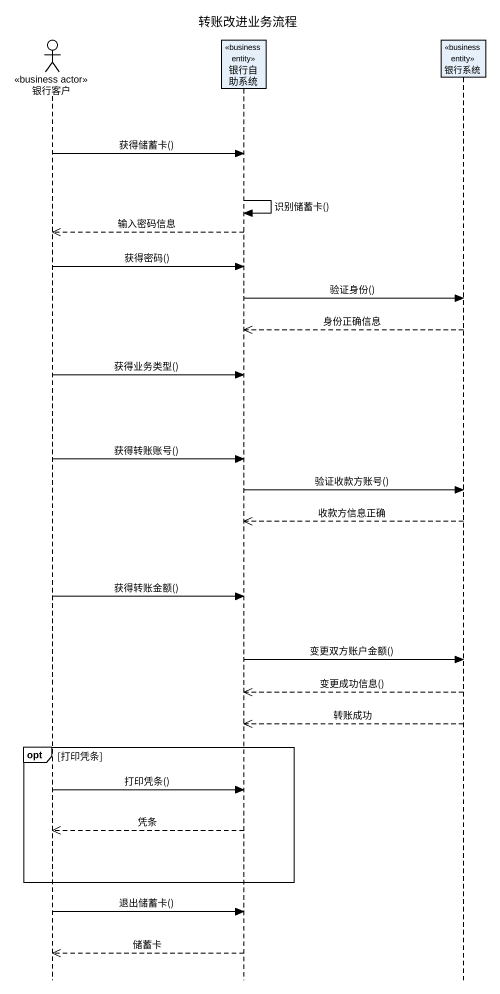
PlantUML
@startuml
title 转账改进业务流程
hide footbox
actor 银行客户 <<business actor>>
participant 银行自助系统 <<business entity>>
participant 银行系统 <<business entity>>

银行客户 -> 银行自助系统 : 获得储蓄卡()
银行自助系统 -> 银行自助系统 : 识别储蓄卡()
银行自助系统 -->> 银行客户 : 输入密码信息
银行客户 -> 银行自助系统 : 获得密码()
银行自助系统 -> 银行系统 : 验证身份()
银行系统 -->> 银行自助系统 : 身份正确信息
银行客户 -> 银行自助系统 : 获得业务类型()
银行客户 -> 银行自助系统 : 获得转账账号()
银行自助系统 -> 银行系统 : 验证收款方账号()
银行系统 -->> 银行自助系统 : 收款方信息正确
银行客户 -> 银行自助系统 : 获得转账金额()
银行自助系统 -> 银行系统 : 变更双方账户金额()
银行系统 -->> 银行自助系统 : 变更成功信息()
银行系统 -->> 银行自助系统 : 转账成功
opt 打印凭条
  银行客户 -> 银行自助系统 : 打印凭条()
  银行自助系统 -->> 银行客户 : 凭条
end
银行客户 -> 银行自助系统 : 退出储蓄卡()
银行自助系统 -->> 银行客户 : 储蓄卡
@enduml
